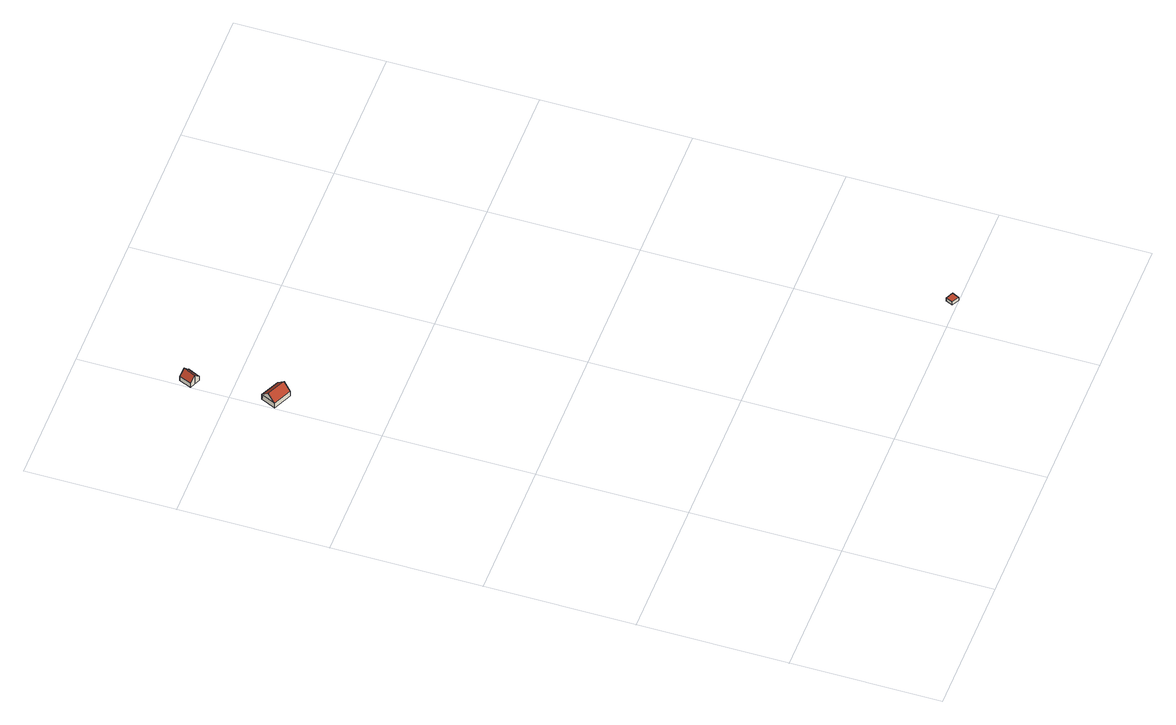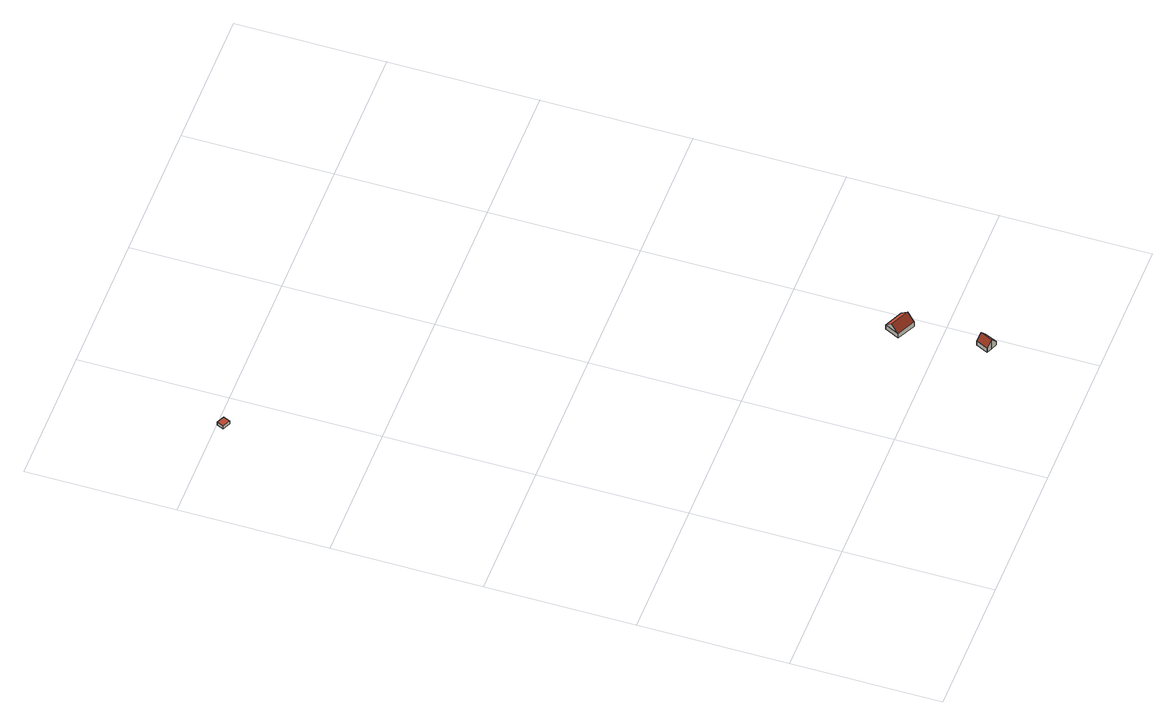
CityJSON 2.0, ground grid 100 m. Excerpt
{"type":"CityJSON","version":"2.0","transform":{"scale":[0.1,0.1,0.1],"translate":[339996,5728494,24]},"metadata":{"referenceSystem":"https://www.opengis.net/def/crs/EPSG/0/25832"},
"CityObjects":{
"building1":{"type":"Building","attributes":{"Geometrietyp2DReferenz":"3000","Gemeindeschluessel":"05170016","function":"31001_1010","roofType":"3100","measuredHeight":8.81},"address":[{"country":"Germany","locality":"Hünxe","thoroughfareNumber":"11","thoroughfareName":"Alte Raesfelder Straße"},{"country":"Germany","locality":"Hünxe","thoroughfareNumber":"11a","thoroughfareName":"Alte Raesfelder Straße"}],"geometry":[{"type":"Solid","lod":"2","boundaries":[[[[0,1,2,3]],[[4,5,1,0]],[[6,7,5,4]],[[3,2,7,6]],[[0,8,4]],[[6,9,3]],[[3,9,8,0]],[[4,8,9,6]],[[1,5,7,2]]]],"semantics":{"surfaces":[{"type":"WallSurface"},{"type":"RoofSurface"},{"type":"GroundSurface"}],"values":[[0,0,0,0,0,0,1,1,2]]}}]},
"building2":{"type":"Building","attributes":{"Geometrietyp2DReferenz":"3000","Gemeindeschluessel":"05170016","function":"31001_1210","roofType":"3100","measuredHeight":7.99},"address":[{"country":"Germany","locality":"Hünxe","thoroughfareNumber":"13","thoroughfareName":"Alte Raesfelder Straße"}],"geometry":[{"type":"Solid","lod":"2","boundaries":[[[[10,11,12,13]],[[14,15,11,10]],[[16,17,15,14]],[[18,19,17,16]],[[20,21,19,18]],[[22,23,21,20]],[[13,12,23,22]],[[14,10,13,16]],[[22,20,18,16,13]],[[11,15,17,19,21,23,12]]]],"semantics":{"surfaces":[{"type":"WallSurface"},{"type":"RoofSurface"},{"type":"GroundSurface"}],"values":[[0,0,0,0,0,0,0,1,1,2]]}}]},
"building3":{"type":"Building","attributes":{"Geometrietyp2DReferenz":"3000","Gemeindeschluessel":"05170016","function":"51009_1610","roofType":"1000","measuredHeight":2.72},"geometry":[{"type":"Solid","lod":"2","boundaries":[[[[24,25,26,27]],[[28,29,25,24]],[[30,31,29,28]],[[27,26,31,30]],[[28,24,27,30]],[[25,29,31,26]]]],"semantics":{"surfaces":[{"type":"WallSurface"},{"type":"RoofSurface"},{"type":"GroundSurface"}],"values":[[0,0,0,0,1,2]]}}]}
},
"vertices":[
[184,3747,49],[184,3747,10],[58,3806,10],[58,3806,49],[138,3648,49],[138,3648,10],[12,3706,49],[12,3706,10],[161,3697,98],[35,3756,98],
[6,4254,44],[6,4254,8],[43,4238,8],[43,4238,88],[43,4337,44],[43,4337,8],[80,4321,88],[80,4321,8],[115,4306,45],[115,4306,8],[117,4305,44],[117,4305,8],[80,4222,44],[80,4222,8],
[2239,5,37],[2239,5,10],[2260,52,10],[2260,52,37],[2188,28,37],[2188,28,10],[2209,76,37],[2209,76,10]
]}
